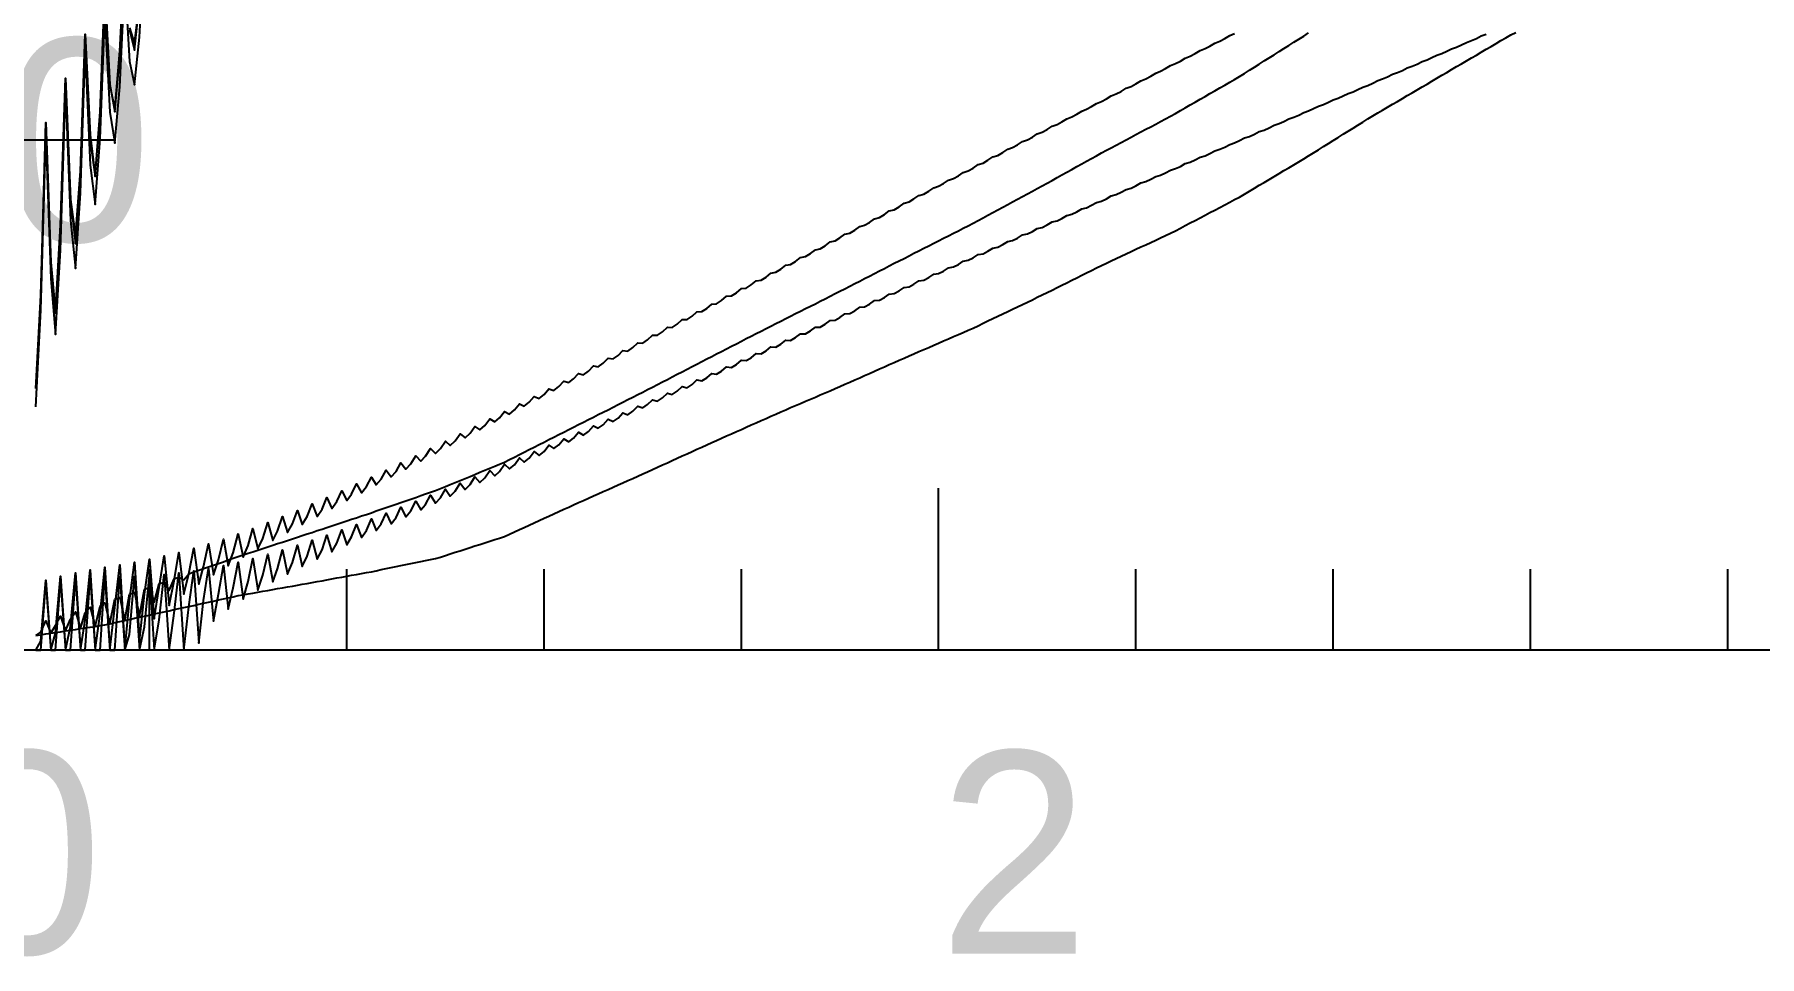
# Model space of a CAD drawing. Extents: x -35 to 179, y -35 to 147.
# Drawn here: x 3.3 to 71.4, y -12.1 to 24.3 of the extents above; entities that cross this region are included whole.
import ezdxf

# ---------------------------------------------------------------- set-up
doc = ezdxf.new("R2010")
doc.units = 0

msp = doc.modelspace()

# ---------------------------------------------------------------- linework, layer by layer
at = {"color": 0}
for p, q in [((0, 20.16), (6.4, 20.16)), ((38.982, 0), (38.982, 6.4)), ((7.796, 0), (7.796, 3.2)), ((15.593, 0), (15.593, 3.2)), ((23.389, 0), (23.389, 3.2)), ((31.186, 0), (31.186, 3.2)), ((46.779, 0), (46.779, 3.2)), ((54.575, 0), (54.575, 3.2)), ((62.372, 0), (62.372, 3.2)), ((70.168, 0), (70.168, 3.2))]:
    msp.add_line(p, q, dxfattribs=at)
msp.add_lwpolyline([(0, 0), (0, 120.958), (179.2, 120.958), (179.2, 0)], close=True, dxfattribs=at)
at = {"color": 2}
for points in [[(3.314, 9.613), (3.508, 13.437), (3.703, 20.227), (3.898, 14.672), (4.093, 12.476), (4.288, 15.804), (4.483, 22.03), (4.678, 16.979), (4.873, 15.079), (5.068, 18.055), (5.263, 23.586), (5.458, 19.167), (5.652, 17.61), (5.847, 20.201), (6.042, 25.018), (6.237, 21.256), (6.432, 20.039), (6.627, 22.253), (6.822, 26.408), (7.017, 23.257), (7.212, 22.34), (7.407, 24.218), (7.602, 27.796)], [(3.314, 0), (3.508, 0), (3.703, 2.593), (3.898, 0), (4.093, 0), (4.288, 2.696), (4.483, 0), (4.678, 0), (4.873, 2.775), (5.068, 0), (5.263, 0), (5.458, 2.829), (5.652, 0), (5.847, 0), (6.042, 2.862), (6.237, 0), (6.432, 0), (6.627, 2.887), (6.822, 0), (7.017, 0.609), (7.212, 2.91), (7.407, 0), (7.602, 0.921), (7.796, 2.941), (7.991, 0), (8.186, 1.196), (8.381, 2.986), (8.576, 0), (8.771, 1.456), (8.966, 3.046), (9.161, 0), (9.356, 1.71), (9.551, 3.125), (9.746, 0.272), (9.941, 1.961), (10.135, 3.223), (10.33, 1.137), (10.525, 2.21), (10.72, 3.339), (10.915, 1.618), (11.11, 2.459), (11.305, 3.471), (11.5, 2.012), (11.695, 2.707), (11.89, 3.62), (12.085, 2.365), (12.279, 2.957), (12.474, 3.782), (12.669, 2.692), (12.864, 3.207), (13.059, 3.957), (13.254, 3.003), (13.449, 3.458), (13.644, 4.142), (13.839, 3.303), (14.034, 3.71), (14.229, 4.337), (14.424, 3.595), (14.618, 3.963), (14.813, 4.539), (15.008, 3.881), (15.203, 4.217), (15.398, 4.749), (15.593, 4.163), (15.788, 4.471), (15.983, 4.966), (16.178, 4.442), (16.373, 4.727), (16.568, 5.187), (16.762, 4.718), (16.957, 4.983), (17.152, 5.413), (17.347, 4.992), (17.542, 5.241), (17.737, 5.644), (17.932, 5.265), (18.127, 5.499), (18.322, 5.878), (18.517, 5.537), (18.712, 5.758), (18.906, 6.115), (19.101, 5.808), (19.296, 6.017), (19.491, 6.355), (19.686, 6.078), (19.881, 6.277), (20.076, 6.598), (20.271, 6.348), (20.466, 6.538), (20.661, 6.843), (20.856, 6.617), (21.051, 6.8), (21.245, 7.09), (21.44, 6.886), (21.635, 7.062), (21.83, 7.339), (22.025, 7.155), (22.22, 7.324), (22.415, 7.59), (22.61, 7.423), (22.805, 7.587), (23, 7.842), (23.195, 7.692), (23.389, 7.85), (23.584, 8.095), (23.779, 7.96), (23.974, 8.113), (24.169, 8.349), (24.364, 8.228), (24.559, 8.377), (24.754, 8.605), (24.949, 8.496), (25.144, 8.641), (25.339, 8.861), (25.534, 8.764), (25.728, 8.906), (25.923, 9.118), (26.118, 9.032), (26.313, 9.17), (26.508, 9.376), (26.703, 9.3), (26.898, 9.435), (27.093, 9.635), (27.288, 9.567), (27.483, 9.7), (27.678, 9.894), (27.872, 9.835), (28.067, 9.964), (28.262, 10.153), (28.457, 10.102), (28.652, 10.229), (28.847, 10.413), (29.042, 10.369), (29.237, 10.494), (29.432, 10.674), (29.627, 10.637), (29.822, 10.759), (30.016, 10.934), (30.211, 10.904), (30.406, 11.024), (30.601, 11.195), (30.796, 11.17), (30.991, 11.289), (31.186, 11.456), (31.381, 11.437), (31.576, 11.554), (31.771, 11.717), (31.966, 11.703), (32.161, 11.819), (32.355, 11.979), (32.55, 11.969), (32.745, 12.084), (32.94, 12.24), (33.135, 12.235), (33.33, 12.348), (33.525, 12.501), (33.72, 12.501), (33.915, 12.612), (34.11, 12.763), (34.305, 12.766), (34.499, 12.876), (34.694, 13.024), (34.889, 13.032), (35.084, 13.14), (35.279, 13.285), (35.474, 13.296), (35.669, 13.404), (35.864, 13.547), (36.059, 13.561), (36.254, 13.667), (36.449, 13.808), (36.644, 13.825), (36.838, 13.931), (37.033, 14.069), (37.228, 14.089), (37.423, 14.193), (37.618, 14.329), (37.813, 14.352), (38.008, 14.456), (38.203, 14.59), (38.398, 14.616), (38.593, 14.718), (38.788, 14.85), (38.982, 14.878), (39.177, 14.98), (39.372, 15.11), (39.567, 15.141), (39.762, 15.241), (39.957, 15.37), (40.152, 15.403), (40.347, 15.503), (40.542, 15.629), (40.737, 15.664), (40.932, 15.763), (41.126, 15.889), (41.321, 15.925), (41.516, 16.024), (41.711, 16.147), (41.906, 16.186), (42.101, 16.284), (42.296, 16.406), (42.491, 16.446), (42.686, 16.543), (42.881, 16.664), (43.076, 16.706), (43.271, 16.803), (43.465, 16.922), (43.66, 16.966), (43.855, 17.061), (44.05, 17.179), (44.245, 17.225), (44.44, 17.32), (44.635, 17.436), (44.83, 17.483), (45.025, 17.578), (45.22, 17.693), (45.415, 17.741), (45.609, 17.835), (45.804, 17.949), (45.999, 17.999), (46.194, 18.092), (46.389, 18.205), (46.584, 18.256), (46.779, 18.349), (46.974, 18.461), (47.169, 18.513), (47.364, 18.605), (47.559, 18.716), (47.754, 18.769), (47.948, 18.861), (48.143, 18.971), (48.338, 19.025), (48.533, 19.116), (48.728, 19.225), (48.923, 19.28), (49.118, 19.371), (49.313, 19.479), (49.508, 19.535), (49.703, 19.626), (49.898, 19.733), (50.092, 19.79), (50.287, 19.88), (50.482, 19.986), (50.677, 20.044), (50.872, 20.133), (51.067, 20.239), (51.262, 20.297), (51.457, 20.387), (51.652, 20.491), (51.847, 20.551), (52.042, 20.64), (52.236, 20.744), (52.431, 20.804), (52.626, 20.892), (52.821, 20.996), (53.016, 21.057), (53.211, 21.145), (53.406, 21.247), (53.601, 21.309), (53.796, 21.397), (53.991, 21.499), (54.186, 21.561), (54.381, 21.649), (54.575, 21.75), (54.77, 21.813), (54.965, 21.901), (55.16, 22.001), (55.355, 22.065), (55.55, 22.152), (55.745, 22.252), (55.94, 22.317), (56.135, 22.404), (56.33, 22.504), (56.525, 22.569), (56.719, 22.656), (56.914, 22.755), (57.109, 22.821), (57.304, 22.907), (57.499, 23.006), (57.694, 23.073), (57.889, 23.159), (58.084, 23.258), (58.279, 23.325), (58.474, 23.412), (58.669, 23.51), (58.864, 23.578), (59.058, 23.665), (59.253, 23.762), (59.448, 23.831), (59.643, 23.918), (59.838, 24.016), (60.033, 24.086), (60.228, 24.172), (60.423, 24.27), (60.618, 24.341)]]:
    msp.add_lwpolyline(points, dxfattribs=at)
at = {"color": 3}
for points in [[(3.314, 10.333), (3.508, 14.023), (3.703, 20.844), (3.898, 15.324), (4.093, 13.329), (4.288, 16.786), (4.483, 22.602), (4.678, 17.803), (4.873, 16.336), (5.068, 18.93), (5.263, 24.339), (5.458, 20.364), (5.652, 18.71), (5.847, 21.275), (6.042, 26.11), (6.237, 22.357), (6.432, 21.341), (6.627, 23.671), (6.822, 27.46)], [(3.314, 10.333), (3.508, 14.018), (3.703, 20.66), (3.898, 15.324), (4.093, 13.313), (4.288, 16.53), (4.483, 22.602), (4.678, 17.778), (4.873, 16.048), (5.068, 18.93), (5.263, 24.311), (5.458, 20.116), (5.652, 18.71), (5.847, 21.226), (6.042, 25.904), (6.237, 22.357), (6.432, 21.274), (6.627, 23.43), (6.822, 27.46)], [(7.017, 24.587), (7.212, 23.965), (7.407, 25.551)], [(7.017, 24.51), (7.212, 23.712), (7.407, 25.549)], [(3.314, 0), (3.508, 0.355), (3.703, 2.767), (3.898, 0), (4.093, 0.67), (4.288, 2.919), (4.483, 0), (4.678, 0.932), (4.873, 3.053), (5.068, 0), (5.263, 1.183), (5.458, 3.169), (5.652, 0), (5.847, 1.434), (6.042, 3.271), (6.237, 0), (6.432, 1.687), (6.627, 3.371), (6.822, 0), (7.017, 1.944), (7.212, 3.474), (7.407, 0.347), (7.602, 2.205), (7.796, 3.588), (7.991, 1.234), (8.186, 2.47), (8.381, 3.716), (8.576, 1.761), (8.771, 2.738), (8.966, 3.859), (9.161, 2.202), (9.356, 3.01), (9.551, 4.02), (9.746, 2.599), (9.941, 3.285), (10.135, 4.196), (10.33, 2.97), (10.525, 3.563), (10.72, 4.387), (10.915, 3.324), (11.11, 3.844), (11.305, 4.592), (11.5, 3.665), (11.695, 4.127), (11.89, 4.809), (12.085, 3.998), (12.279, 4.412), (12.474, 5.037), (12.669, 4.324), (12.864, 4.699), (13.059, 5.274), (13.254, 4.646), (13.449, 4.989), (13.644, 5.519), (13.839, 4.964), (14.034, 5.28), (14.229, 5.772), (14.424, 5.28), (14.618, 5.573), (14.813, 6.031), (15.008, 5.594), (15.203, 5.867), (15.398, 6.295), (15.593, 5.907), (15.788, 6.163), (15.983, 6.564), (16.178, 6.218), (16.373, 6.46), (16.568, 6.838), (16.762, 6.53), (16.957, 6.759), (17.152, 7.115), (17.347, 6.84), (17.542, 7.058), (17.737, 7.396), (17.932, 7.151), (18.127, 7.359), (18.322, 7.68), (18.517, 7.461), (18.712, 7.661), (18.906, 7.966), (19.101, 7.772), (19.296, 7.963), (19.491, 8.255), (19.686, 8.082), (19.881, 8.267), (20.076, 8.546), (20.271, 8.392), (20.466, 8.571), (20.661, 8.839), (20.856, 8.703), (21.051, 8.876), (21.245, 9.134), (21.44, 9.014), (21.635, 9.182), (21.83, 9.43), (22.025, 9.325), (22.22, 9.488), (22.415, 9.727), (22.61, 9.636), (22.805, 9.795), (23, 10.026), (23.195, 9.947), (23.389, 10.102), (23.584, 10.326), (23.779, 10.258), (23.974, 10.41), (24.169, 10.627), (24.364, 10.569), (24.559, 10.718), (24.754, 10.929), (24.949, 10.881), (25.144, 11.027), (25.339, 11.232), (25.534, 11.192), (25.728, 11.336), (25.923, 11.535), (26.118, 11.504), (26.313, 11.645), (26.508, 11.839), (26.703, 11.815), (26.898, 11.954), (27.093, 12.144), (27.288, 12.127), (27.483, 12.263), (27.678, 12.449), (27.872, 12.439), (28.067, 12.573), (28.262, 12.755), (28.457, 12.75), (28.652, 12.883), (28.847, 13.06), (29.042, 13.062), (29.237, 13.192), (29.432, 13.367), (29.627, 13.373), (29.822, 13.502), (30.016, 13.673), (30.211, 13.684), (30.406, 13.812), (30.601, 13.98), (30.796, 13.996), (30.991, 14.122), (31.186, 14.286), (31.381, 14.307), (31.576, 14.432), (31.771, 14.593), (31.966, 14.618), (32.161, 14.741), (32.355, 14.9), (32.55, 14.928), (32.745, 15.051), (32.94, 15.207), (33.135, 15.239), (33.33, 15.36), (33.525, 15.514), (33.72, 15.549), (33.915, 15.669), (34.11, 15.821), (34.305, 15.859), (34.499, 15.978), (34.694, 16.128), (34.889, 16.169), (35.084, 16.287), (35.279, 16.434), (35.474, 16.478), (35.669, 16.595), (35.864, 16.741), (36.059, 16.787), (36.254, 16.903), (36.449, 17.047), (36.644, 17.096), (36.838, 17.211), (37.033, 17.353), (37.228, 17.404), (37.423, 17.519), (37.618, 17.659), (37.813, 17.712), (38.008, 17.826), (38.203, 17.965), (38.398, 18.02), (38.593, 18.133), (38.788, 18.27), (38.982, 18.327), (39.177, 18.439), (39.372, 18.575), (39.567, 18.634), (39.762, 18.745), (39.957, 18.879), (40.152, 18.94), (40.347, 19.051), (40.542, 19.184), (40.737, 19.246), (40.932, 19.356), (41.126, 19.487), (41.321, 19.551), (41.516, 19.661), (41.711, 19.791), (41.906, 19.856), (42.101, 19.965), (42.296, 20.094), (42.491, 20.16), (42.686, 20.269), (42.881, 20.396), (43.076, 20.464), (43.271, 20.572), (43.465, 20.699), (43.66, 20.768), (43.855, 20.875), (44.05, 21), (44.245, 21.07), (44.44, 21.177), (44.635, 21.301), (44.83, 21.373), (45.025, 21.479), (45.22, 21.602), (45.415, 21.674), (45.609, 21.78), (45.804, 21.902), (45.999, 21.976), (46.194, 22.081), (46.389, 22.202), (46.584, 22.276), (46.779, 22.381), (46.974, 22.501), (47.169, 22.576), (47.364, 22.68), (47.559, 22.8), (47.754, 22.876), (47.948, 22.979), (48.143, 23.098), (48.338, 23.175), (48.533, 23.278), (48.728, 23.395), (48.923, 23.473), (49.118, 23.576), (49.313, 23.693), (49.508, 23.771), (49.703, 23.873), (49.898, 23.989), (50.092, 24.068), (50.287, 24.17), (50.482, 24.285), (50.677, 24.365)]]:
    msp.add_lwpolyline(points, dxfattribs=at)
at = {"color": 6}
msp.add_lwpolyline([(3.314, 0.576), (3.508, 0.605), (3.703, 0.635), (3.898, 0.665), (4.093, 0.695), (4.288, 0.725), (4.483, 0.755), (4.678, 0.784), (4.873, 0.814), (5.068, 0.844), (5.263, 0.874), (5.458, 0.904), (5.652, 0.933), (5.847, 0.963), (6.042, 0.993), (6.237, 1.04), (6.432, 1.082), (6.627, 1.125), (6.822, 1.168), (7.017, 1.21), (7.212, 1.253), (7.407, 1.296), (7.602, 1.339), (7.796, 1.381), (7.991, 1.424), (8.186, 1.467), (8.381, 1.509), (8.576, 1.552), (8.771, 1.595), (8.966, 1.637), (9.161, 1.68), (9.356, 1.723), (9.551, 1.766), (9.746, 1.808), (9.941, 1.851), (10.135, 1.894), (10.33, 1.936), (10.525, 1.979), (10.72, 2.022), (10.915, 2.064), (11.11, 2.107), (11.305, 2.15), (11.5, 2.183), (11.695, 2.218), (11.89, 2.252), (12.085, 2.287), (12.279, 2.322), (12.474, 2.356), (12.669, 2.391), (12.864, 2.425), (13.059, 2.46), (13.254, 2.495), (13.449, 2.529), (13.644, 2.564), (13.839, 2.599), (14.034, 2.634), (14.229, 2.669), (14.424, 2.705), (14.618, 2.74), (14.813, 2.776), (15.008, 2.811), (15.203, 2.847), (15.398, 2.882), (15.593, 2.917), (15.788, 2.953), (15.983, 2.988), (16.178, 3.024), (16.373, 3.059), (16.568, 3.095), (16.762, 3.136), (16.957, 3.176), (17.152, 3.216), (17.347, 3.256), (17.542, 3.297), (17.737, 3.337), (17.932, 3.377), (18.127, 3.418), (18.322, 3.458), (18.517, 3.498), (18.712, 3.538), (18.906, 3.579), (19.101, 3.619), (19.296, 3.672), (19.491, 3.735), (19.686, 3.798), (19.881, 3.861), (20.076, 3.923), (20.271, 3.986), (20.466, 4.049), (20.661, 4.112), (20.856, 4.175), (21.051, 4.238), (21.245, 4.3), (21.44, 4.363), (21.635, 4.426), (21.83, 4.489), (22.025, 4.579), (22.22, 4.668), (22.415, 4.758), (22.61, 4.847), (22.805, 4.937), (23, 5.026), (23.195, 5.115), (23.389, 5.205), (23.584, 5.294), (23.779, 5.384), (23.974, 5.473), (24.169, 5.563), (24.364, 5.652), (24.559, 5.742), (24.754, 5.827), (24.949, 5.914), (25.144, 6.001), (25.339, 6.089), (25.534, 6.176), (25.728, 6.263), (25.923, 6.35), (26.118, 6.437), (26.313, 6.524), (26.508, 6.611), (26.703, 6.698), (26.898, 6.785), (27.093, 6.872), (27.288, 6.96), (27.483, 7.049), (27.678, 7.137), (27.872, 7.226), (28.067, 7.315), (28.262, 7.403), (28.457, 7.492), (28.652, 7.581), (28.847, 7.669), (29.042, 7.758), (29.237, 7.847), (29.432, 7.935), (29.627, 8.024), (29.822, 8.112), (30.016, 8.199), (30.211, 8.286), (30.406, 8.373), (30.601, 8.46), (30.796, 8.547), (30.991, 8.634), (31.186, 8.721), (31.381, 8.808), (31.576, 8.895), (31.771, 8.982), (31.966, 9.069), (32.161, 9.156), (32.355, 9.243), (32.55, 9.327), (32.745, 9.411), (32.94, 9.495), (33.135, 9.579), (33.33, 9.663), (33.525, 9.746), (33.72, 9.83), (33.915, 9.914), (34.11, 9.998), (34.305, 10.082), (34.499, 10.165), (34.694, 10.249), (34.889, 10.333), (35.084, 10.417), (35.279, 10.504), (35.474, 10.59), (35.669, 10.676), (35.864, 10.762), (36.059, 10.849), (36.254, 10.935), (36.449, 11.021), (36.644, 11.107), (36.838, 11.193), (37.033, 11.28), (37.228, 11.366), (37.423, 11.452), (37.618, 11.538), (37.813, 11.623), (38.008, 11.708), (38.203, 11.793), (38.398, 11.877), (38.593, 11.962), (38.788, 12.046), (38.982, 12.131), (39.177, 12.216), (39.372, 12.3), (39.567, 12.385), (39.762, 12.469), (39.957, 12.554), (40.152, 12.639), (40.347, 12.723), (40.542, 12.818), (40.737, 12.912), (40.932, 13.005), (41.126, 13.099), (41.321, 13.192), (41.516, 13.286), (41.711, 13.379), (41.906, 13.473), (42.101, 13.566), (42.296, 13.659), (42.491, 13.753), (42.686, 13.846), (42.881, 13.94), (43.076, 14.035), (43.271, 14.132), (43.465, 14.229), (43.66, 14.325), (43.855, 14.422), (44.05, 14.519), (44.245, 14.616), (44.44, 14.712), (44.635, 14.809), (44.83, 14.906), (45.025, 15.002), (45.22, 15.099), (45.415, 15.196), (45.609, 15.292), (45.804, 15.383), (45.999, 15.474), (46.194, 15.565), (46.389, 15.656), (46.584, 15.747), (46.779, 15.838), (46.974, 15.929), (47.169, 16.02), (47.364, 16.111), (47.559, 16.202), (47.754, 16.293), (47.948, 16.384), (48.143, 16.475), (48.338, 16.573), (48.533, 16.675), (48.728, 16.777), (48.923, 16.88), (49.118, 16.982), (49.313, 17.084), (49.508, 17.187), (49.703, 17.289), (49.898, 17.391), (50.092, 17.494), (50.287, 17.596), (50.482, 17.698), (50.677, 17.801), (50.872, 17.903), (51.067, 18.019), (51.262, 18.135), (51.457, 18.251), (51.652, 18.367), (51.847, 18.483), (52.042, 18.599), (52.236, 18.715), (52.431, 18.831), (52.626, 18.947), (52.821, 19.063), (53.016, 19.179), (53.211, 19.295), (53.406, 19.411), (53.601, 19.527), (53.796, 19.652), (53.991, 19.773), (54.186, 19.895), (54.381, 20.017), (54.575, 20.138), (54.77, 20.26), (54.965, 20.382), (55.16, 20.503), (55.355, 20.625), (55.55, 20.747), (55.745, 20.868), (55.94, 20.99), (56.135, 21.112), (56.33, 21.227), (56.525, 21.341), (56.719, 21.456), (56.914, 21.57), (57.109, 21.684), (57.304, 21.799), (57.499, 21.913), (57.694, 22.028), (57.889, 22.142), (58.084, 22.256), (58.279, 22.371), (58.474, 22.485), (58.669, 22.6), (58.864, 22.714), (59.058, 22.829), (59.253, 22.943), (59.448, 23.057), (59.643, 23.172), (59.838, 23.286), (60.033, 23.401), (60.228, 23.515), (60.423, 23.629), (60.618, 23.744), (60.813, 23.858), (61.008, 23.973), (61.202, 24.087), (61.397, 24.202), (61.592, 24.308), (61.787, 24.413)], dxfattribs=at)
at = {"color": 4}
msp.add_lwpolyline([(3.314, 0.576), (3.508, 0.702), (3.703, 1.154), (3.898, 0.665), (4.093, 0.965), (4.288, 1.332), (4.483, 0.755), (4.678, 1.218), (4.873, 1.511), (5.068, 0.844), (5.263, 1.471), (5.458, 1.69), (5.652, 0.933), (5.847, 1.727), (6.042, 1.87), (6.237, 1.04), (6.432, 2.004), (6.627, 2.072), (6.822, 1.168), (7.017, 2.208), (7.212, 2.274), (7.407, 1.341), (7.602, 2.409), (7.796, 2.475), (7.991, 1.884), (8.186, 2.612), (8.381, 2.678), (8.576, 2.348), (8.771, 2.814), (8.966, 2.881), (9.161, 2.77), (9.356, 3.017), (9.551, 3.084), (9.746, 3.155), (9.941, 3.221), (10.135, 3.288), (10.33, 3.359), (10.525, 3.425), (10.72, 3.492), (10.915, 3.563), (11.11, 3.629), (11.305, 3.696), (11.5, 3.762), (11.695, 3.823), (11.89, 3.885), (12.085, 3.952), (12.279, 4.014), (12.474, 4.076), (12.669, 4.143), (12.864, 4.205), (13.059, 4.267), (13.254, 4.334), (13.449, 4.396), (13.644, 4.459), (13.839, 4.526), (14.034, 4.588), (14.229, 4.651), (14.424, 4.719), (14.618, 4.781), (14.813, 4.844), (15.008, 4.912), (15.203, 4.975), (15.398, 5.037), (15.593, 5.106), (15.788, 5.168), (15.983, 5.231), (16.178, 5.299), (16.373, 5.362), (16.568, 5.425), (16.762, 5.496), (16.957, 5.562), (17.152, 5.627), (17.347, 5.698), (17.542, 5.764), (17.737, 5.829), (17.932, 5.901), (18.127, 5.966), (18.322, 6.032), (18.517, 6.103), (18.712, 6.169), (18.906, 6.235), (19.101, 6.306), (19.296, 6.379), (19.491, 6.458), (19.686, 6.542), (19.881, 6.621), (20.076, 6.7), (20.271, 6.785), (20.466, 6.864), (20.661, 6.943), (20.856, 7.028), (21.051, 7.107), (21.245, 7.186), (21.44, 7.271), (21.635, 7.351), (21.83, 7.43), (22.025, 7.532), (22.22, 7.627), (22.415, 7.723), (22.61, 7.825), (22.805, 7.922), (23, 8.018), (23.195, 8.121), (23.389, 8.217), (23.584, 8.315), (23.779, 8.417), (23.974, 8.515), (24.169, 8.612), (24.364, 8.715), (24.559, 8.813), (24.754, 8.909), (24.949, 9.01), (25.144, 9.107), (25.339, 9.203), (25.534, 9.306), (25.728, 9.402), (25.923, 9.499), (26.118, 9.602), (26.313, 9.699), (26.508, 9.796), (26.703, 9.898), (26.898, 9.996), (27.093, 10.093), (27.288, 10.197), (27.483, 10.295), (27.678, 10.394), (27.872, 10.498), (28.067, 10.597), (28.262, 10.696), (28.457, 10.8), (28.652, 10.899), (28.847, 10.998), (29.042, 11.103), (29.237, 11.202), (29.432, 11.301), (29.627, 11.405), (29.822, 11.505), (30.016, 11.603), (30.211, 11.706), (30.406, 11.804), (30.601, 11.903), (30.796, 12.006), (30.991, 12.105), (31.186, 12.203), (31.381, 12.307), (31.576, 12.405), (31.771, 12.504), (31.966, 12.608), (32.161, 12.706), (32.355, 12.805), (32.55, 12.907), (32.745, 13.003), (32.94, 13.1), (33.135, 13.201), (33.33, 13.297), (33.525, 13.394), (33.72, 13.495), (33.915, 13.592), (34.11, 13.688), (34.305, 13.79), (34.499, 13.886), (34.694, 13.983), (34.889, 14.085), (35.084, 14.181), (35.279, 14.28), (35.474, 14.383), (35.669, 14.482), (35.864, 14.58), (36.059, 14.683), (36.254, 14.782), (36.449, 14.88), (36.644, 14.983), (36.838, 15.082), (37.033, 15.18), (37.228, 15.284), (37.423, 15.382), (37.618, 15.48), (37.813, 15.583), (38.008, 15.68), (38.203, 15.777), (38.398, 15.88), (38.593, 15.977), (38.788, 16.074), (38.982, 16.176), (39.177, 16.273), (39.372, 16.371), (39.567, 16.473), (39.762, 16.57), (39.957, 16.667), (40.152, 16.769), (40.347, 16.867), (40.542, 16.972), (40.737, 17.081), (40.932, 17.184), (41.126, 17.288), (41.321, 17.397), (41.516, 17.501), (41.711, 17.605), (41.906, 17.714), (42.101, 17.818), (42.296, 17.922), (42.491, 18.031), (42.686, 18.135), (42.881, 18.239), (43.076, 18.349), (43.271, 18.455), (43.465, 18.562), (43.66, 18.673), (43.855, 18.779), (44.05, 18.886), (44.245, 18.997), (44.44, 19.104), (44.635, 19.21), (44.83, 19.321), (45.025, 19.428), (45.22, 19.534), (45.415, 19.645), (45.609, 19.752), (45.804, 19.853), (45.999, 19.96), (46.194, 20.062), (46.389, 20.164), (46.584, 20.271), (46.779, 20.373), (46.974, 20.475), (47.169, 20.582), (47.364, 20.684), (47.559, 20.786), (47.754, 20.893), (47.948, 20.995), (48.143, 21.097), (48.338, 21.208), (48.533, 21.319), (48.728, 21.43), (48.923, 21.545), (49.118, 21.656), (49.313, 21.766), (49.508, 21.882), (49.703, 21.992), (49.898, 22.103), (50.092, 22.219), (50.287, 22.329), (50.482, 22.44), (50.677, 22.555), (50.872, 22.666), (51.067, 22.788), (51.262, 22.914), (51.457, 23.035), (51.652, 23.157), (51.847, 23.283), (52.042, 23.405), (52.236, 23.526), (52.431, 23.653), (52.626, 23.774), (52.821, 23.896), (53.016, 24.022), (53.211, 24.144), (53.406, 24.265), (53.601, 24.391)], dxfattribs=at)

# ---------------------------------------------------------------- texts
at = {"color": 0}
for s, p in [('20', (-4, 16.16)), ('0', (0, -12)), ('2', (38.982, -12))]:
    msp.add_text(s, height=8, dxfattribs=at).set_placement(p)

doc.saveas('drawing.dxf')
